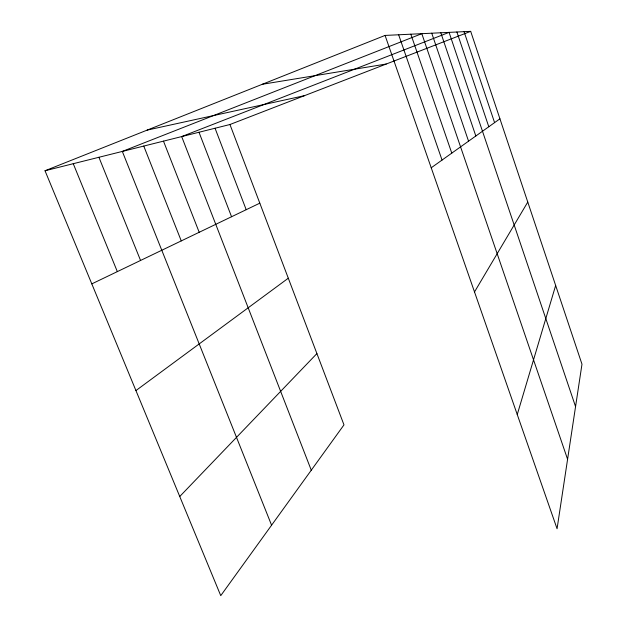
<?xml version="1.0" encoding="UTF-8"?>
<svg xmlns="http://www.w3.org/2000/svg" width="627" height="627" viewBox="0 0 627 627"><rect width="100%" height="100%" fill="white"/><g stroke="black" fill="none" stroke-linecap="round" stroke-linejoin="round"><path stroke-width="0.94" d="M517.251 414.549L555.655 285.465M474.506 291.931L527.769 202.066M179.745 496.506L316.909 353.573M135.934 390.574L288.302 278.208M431.219 167.785L499.931 118.816M91.808 283.882L259.813 203.164M45.019 170.756L229.952 124.514L343.98 424.879L220.751 595.65L45.019 170.756L385.072 35.425L470.689 31.35L581.981 364.193L557.066 528.741L385.072 35.425M229.952 124.514L470.689 31.35M147.165 130.102L304.573 95.633M262.305 84.284L386.271 64.017M73.257 163.694L117.335 271.616M98.917 157.275L140.566 260.464M271.585 525.207L122.32 151.42L421.806 33.678L567.584 459.277M143.763 146.06L181.266 240.901M163.482 141.13L199.198 232.288M311.274 470.211L181.673 136.584L449.073 32.377L575.555 406.609M199.002 132.25L231.559 216.738M215.053 128.237L246.199 209.708M398.654 34.783L442.051 160.065M410.834 34.203L451.785 153.129M440.805 32.776L475.83 135.996M431.752 33.207L468.557 141.177M464.066 31.663L494.585 122.626M456.887 32.008L488.794 126.756"/></g></svg>
